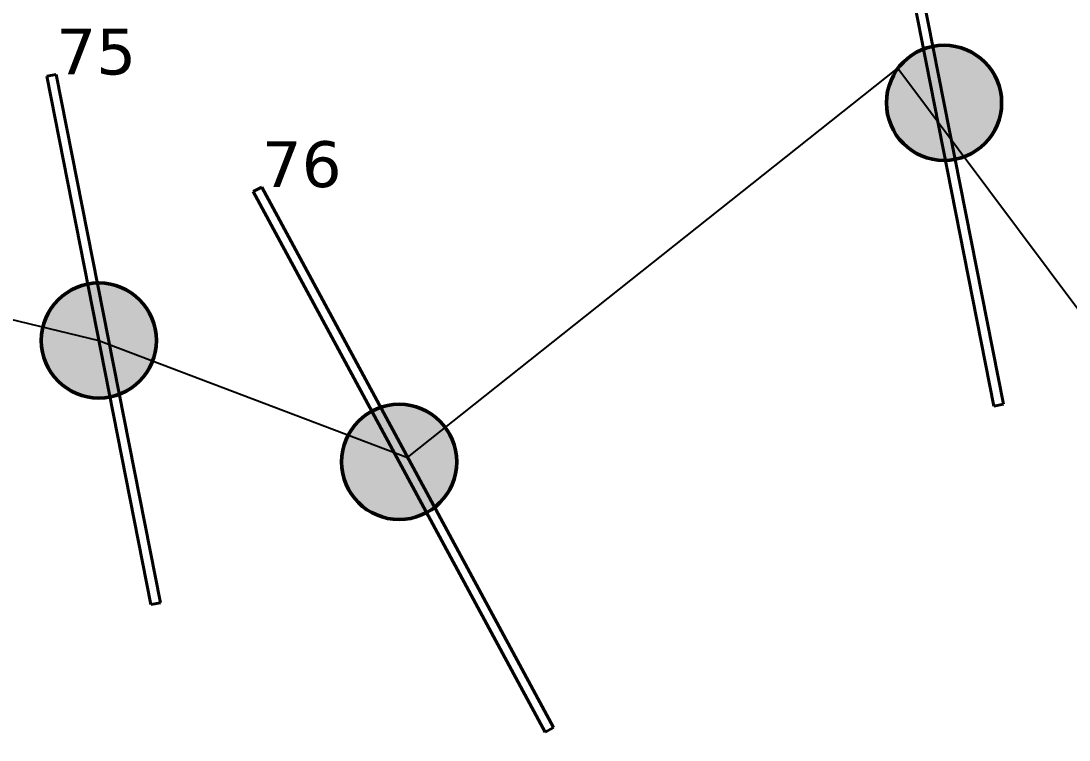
# Model space of a CAD drawing. Header units: millimetres. Extents: x -243740 to 150609, y -473655 to -165121.
# Drawn here: x 6153 to 10272, y -350485 to -347660 of the extents above; entities that cross this region are included whole.
import ezdxf

# ---------------------------------------------------------------- set-up
doc = ezdxf.new("R2010")
doc.units = ezdxf.units.MM
doc.layers.add('_Гр.ЩД-1C.10.4.I8.5', color=6, linetype='Continuous')
for name, color, linetype, lineweight in [('_освещение_dali', 3, 'Continuous', 50), ('DLX_LUM 14', 5, 'Continuous', 40), ('DLX_LUM 17', 5, 'Continuous', 40)]:
    doc.layers.add(name, color=color, linetype=linetype, lineweight=lineweight)
doc.styles.add('TableTextStyle', font='')
doc.styles.get('TableTextStyle').set_extended_font_data('VERDANA.TTF')
doc.linetypes.add('Truba', pattern='A,3e-05,[4,MSH_7,S=1,R=0,X=0,Y=0],-3.022072', length=3.022102)

# ---------------------------------------------------------------- blocks, each defined once
blk = doc.blocks.new('A$Caabd1818')
at = {"layer": 'DLX_LUM 14'}
for points in [[(6007.2, 48349.1, 0), (5540.3, 50717.5, 0)], [(5540.3, 50717.5, 0), (6007.2, 48349.1, 0)], [(5540.3, 50717.5, 0), (6007.2, 48349.1, 0)], [(6007.2, 48349.1, 0), (5540.3, 50717.5, 0)], [(5577.6, 50724.8, 0), (6044.5, 48356.4, 0)], [(6044.5, 48356.4, 0), (5577.6, 50724.8, 0)], [(6044.5, 48356.4, 0), (5577.6, 50724.8, 0)], [(5577.6, 50724.8, 0), (6044.5, 48356.4, 0)], [(3095.7, 49191.7, 0), (3129.2, 49209.8, 0)], [(3129.2, 49209.8, 0), (3095.7, 49191.7, 0)], [(3129.2, 49209.8, 0), (3095.7, 49191.7, 0)], [(3095.7, 49191.7, 0), (3129.2, 49209.8, 0)], [(4242.8, 47067.6, 0), (3095.7, 49191.7, 0)], [(3095.7, 49191.7, 0), (3095.7, 49191.7, 0)], [(3095.7, 49191.7, 0), (4242.8, 47067.6, 0)], [(3095.7, 49191.7, 0), (3095.7, 49191.7, 0)], [(3095.7, 49191.7, 0), (4242.8, 47067.6, 0)], [(4242.8, 47067.6, 0), (3095.7, 49191.7, 0)], [(3129.2, 49209.8, 0), (3129.2, 49209.8, 0)], [(3129.2, 49209.8, 0), (4276.2, 47085.7, 0)], [(4276.2, 47085.7, 0), (3129.2, 49209.8, 0)], [(3129.2, 49209.8, 0), (3129.2, 49209.8, 0)], [(4276.2, 47085.7, 0), (3129.2, 49209.8, 0)], [(3129.2, 49209.8, 0), (4276.2, 47085.7, 0)], [(6044.5, 48356.4, 0), (6007.2, 48349.1, 0)], [(6007.2, 48349.1, 0), (6044.5, 48356.4, 0)], [(6007.2, 48349.1, 0), (6044.5, 48356.4, 0)], [(6044.5, 48356.4, 0), (6007.2, 48349.1, 0)], [(6007.2, 48349.1, 0), (6007.2, 48349.1, 0)], [(6007.2, 48349.1, 0), (6007.2, 48349.1, 0)], [(6044.5, 48356.4, 0), (6044.5, 48356.4, 0)], [(6044.5, 48356.4, 0), (6044.5, 48356.4, 0)], [(4276.2, 47085.7, 0), (4242.8, 47067.6, 0)], [(4242.8, 47067.6, 0), (4276.2, 47085.7, 0)], [(4242.8, 47067.6, 0), (4276.2, 47085.7, 0)], [(4276.2, 47085.7, 0), (4242.8, 47067.6, 0)], [(4242.8, 47067.6, 0), (4242.8, 47067.6, 0)], [(4242.8, 47067.6, 0), (4242.8, 47067.6, 0)], [(4276.2, 47085.7, 0), (4276.2, 47085.7, 0)], [(4276.2, 47085.7, 0), (4276.2, 47085.7, 0)]]:
    blk.add_polyline3d(points, dxfattribs=at)
at = {"layer": 'DLX_LUM 17'}
for points in [[(2284.3, 49644.9, 0), (2321.6, 49652.3, 0)], [(2321.6, 49652.3, 0), (2284.3, 49644.9, 0)], [(2321.6, 49652.3, 0), (2284.3, 49644.9, 0)], [(2284.3, 49644.9, 0), (2321.6, 49652.3, 0)], [(2693.6, 47568.9, 0), (2284.3, 49644.9, 0)], [(2284.3, 49644.9, 0), (2284.3, 49644.9, 0)], [(2284.3, 49644.9, 0), (2693.6, 47568.9, 0)], [(2284.3, 49644.9, 0), (2284.3, 49644.9, 0)], [(2284.3, 49644.9, 0), (2693.6, 47568.9, 0)], [(2693.6, 47568.9, 0), (2284.3, 49644.9, 0)], [(2321.6, 49652.3, 0), (2321.6, 49652.3, 0)], [(2321.6, 49652.3, 0), (2730.9, 47576.2, 0)], [(2730.9, 47576.2, 0), (2321.6, 49652.3, 0)], [(2321.6, 49652.3, 0), (2321.6, 49652.3, 0)], [(2730.9, 47576.2, 0), (2321.6, 49652.3, 0)], [(2321.6, 49652.3, 0), (2730.9, 47576.2, 0)], [(2730.9, 47576.2, 0), (2693.6, 47568.9, 0)], [(2693.6, 47568.9, 0), (2730.9, 47576.2, 0)], [(2693.6, 47568.9, 0), (2730.9, 47576.2, 0)], [(2730.9, 47576.2, 0), (2693.6, 47568.9, 0)], [(2693.6, 47568.9, 0), (2693.6, 47568.9, 0)], [(2693.6, 47568.9, 0), (2693.6, 47568.9, 0)], [(2730.9, 47576.2, 0), (2730.9, 47576.2, 0)], [(2730.9, 47576.2, 0), (2730.9, 47576.2, 0)]]:
    blk.add_polyline3d(points, dxfattribs=at)
blk = doc.blocks.new('A$Cab2378fa')
at = {"lineweight": 25, "true_color": 0xfff5f5}
h = blk.add_hatch(color=7, dxfattribs=at)
h.dxf.hatch_style = 1
h.paths.add_polyline_path([(0, 0), (-141.6, -170.3, 0.174923), (3, -222.4, 0.197808), (162.3, -156.8)])
h.paths.add_polyline_path([(-163.2, 157.6), (0, 0), (147.8, 177.8, 0.175398), (3, 230.2, 0.209014)])
at = {"lineweight": 25}
h = blk.add_hatch(color=0, dxfattribs=at)
h.paths.add_polyline_path([(162.3, -156.8, 0.442338), (147.8, 177.8), (0, 0)])
h.paths.add_polyline_path([(-141.6, -170.3), (0, 0), (-163.2, 157.6, 0.430096)])
blk.add_circle((3, 3.9), 226.3)

msp = doc.modelspace()

# ---------------------------------------------------------------- linework, layer by layer
at = {"layer": '_Гр.ЩД-1C.10.4.I8.5', "ltscale": 100}
msp.add_lwpolyline([(11773.4, -345676.8), (7681.9, -346798.4), (4437.1, -346991.7), (4260, -347132.5), (4798, -348716.2), (4971.3, -348556.5), (6458.6, -348914.9), (7672.4, -349374.1), (9599.6, -347845.5), (11142, -349907.2)], dxfattribs=at)

# ---------------------------------------------------------------- block references
at = {"layer": '_освещение_dali', "color": 5, "ltscale": 100}
for p in [(9777.8, -347985.1), (6455.7, -348918.8), (7636, -349396)]:
    msp.add_blockref('A$Cab2378fa', p, dxfattribs=at)
at = {"layer": 'Defpoints', "linetype": 'Truba', "ltscale": 100}
msp.add_blockref('A$Caabd1818', (3969.7, -397521.8), dxfattribs=at)

# ---------------------------------------------------------------- texts
at = {"layer": '_освещение_dali', "color": 11, "true_color": 0xf5648f, "style": 'TableTextStyle'}
for s, p in [('75', (6291.3, -347869.5)), ('76', (7098.9, -348312))]:
    msp.add_text(s, height=180, dxfattribs=at).set_placement(p)

doc.saveas('drawing.dxf')
